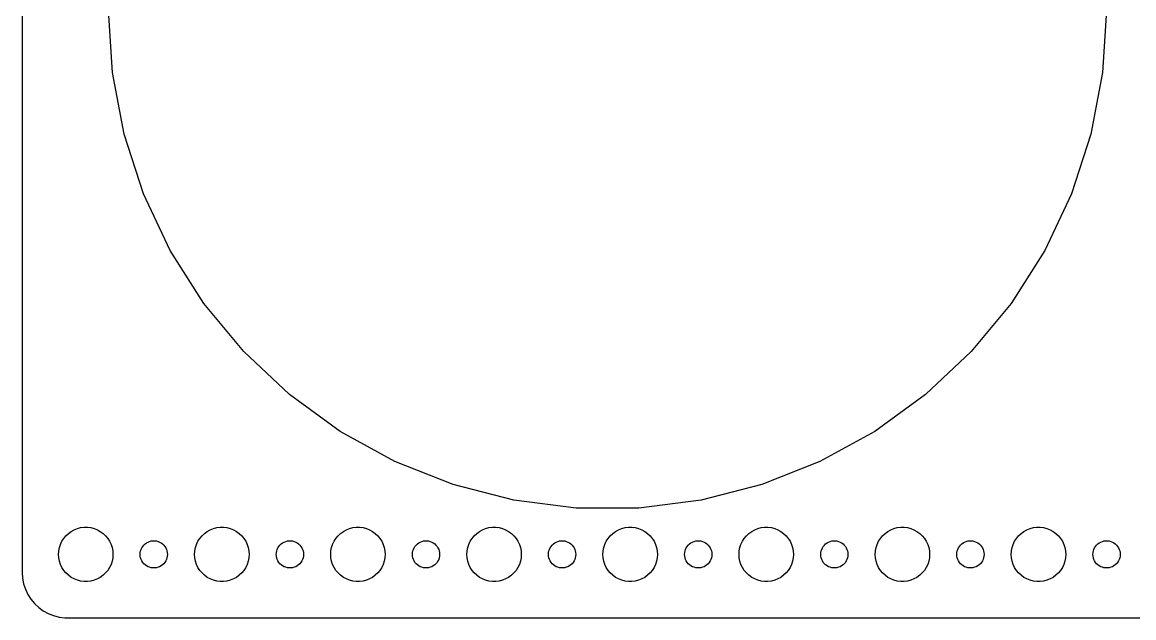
# Model space of a CAD drawing. Header units: metres. Extents: x -180 to 180, y -67 to 67.
# Drawn here: x -179.5 to -57, y -67 to -1.3 of the extents above; entities that cross this region are included whole.
import ezdxf

# ---------------------------------------------------------------- set-up
doc = ezdxf.new("R2010")
doc.units = ezdxf.units.M

msp = doc.modelspace()

# ---------------------------------------------------------------- linework, layer by layer
for p, q in [((-179.5, 62), (-179.5, -62)), ((-169.566, -6.89333), (-170, 0)), ((-60, 0), (-60.4337, -6.89333)), ((-168.272, -13.6779), (-169.566, -6.89333)), ((-60.4337, -6.89333), (-61.7279, -13.6779)), ((-166.138, -20.2468), (-168.272, -13.6779)), ((-61.7279, -13.6779), (-63.8623, -20.2468)), ((-163.197, -26.4964), (-166.138, -20.2468)), ((-63.8623, -20.2468), (-66.8031, -26.4964)), ((-159.496, -32.3282), (-163.197, -26.4964)), ((-66.8031, -26.4964), (-70.5041, -32.3282)), ((-155.093, -37.6501), (-159.496, -32.3282)), ((-70.5041, -32.3282), (-74.9067, -37.6501)), ((-150.058, -42.3782), (-155.093, -37.6501)), ((-74.9067, -37.6501), (-79.9417, -42.3782)), ((-144.47, -46.438), (-150.058, -42.3782)), ((-79.9417, -42.3782), (-85.5295, -46.438)), ((-138.418, -49.7655), (-144.47, -46.438)), ((-85.5295, -46.438), (-91.5821, -49.7655)), ((-131.996, -52.3081), (-138.418, -49.7655)), ((-91.5821, -49.7655), (-98.0041, -52.3081)), ((-125.306, -54.0258), (-131.996, -52.3081)), ((-98.0041, -52.3081), (-104.694, -54.0258)), ((-118.453, -54.8915), (-125.306, -54.0258)), ((-111.547, -54.8915), (-118.453, -54.8915)), ((-104.694, -54.0258), (-111.547, -54.8915)), ((-174.412, -57.6885), (-174.107, -57.467)), ((-174.107, -57.467), (-173.777, -57.2855)), ((-173.777, -57.2855), (-173.427, -57.1468)), ((-173.427, -57.1468), (-173.062, -57.0531)), ((-173.062, -57.0531), (-172.688, -57.0059)), ((-172.688, -57.0059), (-172.312, -57.0059)), ((-172.312, -57.0059), (-171.938, -57.0531)), ((-171.938, -57.0531), (-171.573, -57.1468)), ((-171.573, -57.1468), (-171.223, -57.2855)), ((-171.223, -57.2855), (-170.893, -57.467)), ((-170.893, -57.467), (-170.588, -57.6885)), ((-159.412, -57.6885), (-159.107, -57.467)), ((-159.107, -57.467), (-158.777, -57.2855)), ((-158.777, -57.2855), (-158.427, -57.1468)), ((-158.427, -57.1468), (-158.062, -57.0531)), ((-158.062, -57.0531), (-157.688, -57.0059)), ((-157.688, -57.0059), (-157.312, -57.0059)), ((-157.312, -57.0059), (-156.938, -57.0531)), ((-156.938, -57.0531), (-156.573, -57.1468)), ((-156.573, -57.1468), (-156.223, -57.2855)), ((-156.223, -57.2855), (-155.893, -57.467)), ((-155.893, -57.467), (-155.588, -57.6885)), ((-144.412, -57.6885), (-144.107, -57.467)), ((-144.107, -57.467), (-143.777, -57.2855)), ((-143.777, -57.2855), (-143.427, -57.1468)), ((-143.427, -57.1468), (-143.062, -57.0531)), ((-143.062, -57.0531), (-142.688, -57.0059)), ((-142.688, -57.0059), (-142.312, -57.0059)), ((-142.312, -57.0059), (-141.938, -57.0531)), ((-141.938, -57.0531), (-141.573, -57.1468)), ((-141.573, -57.1468), (-141.223, -57.2855)), ((-141.223, -57.2855), (-140.893, -57.467)), ((-140.893, -57.467), (-140.588, -57.6885)), ((-129.412, -57.6885), (-129.107, -57.467)), ((-129.107, -57.467), (-128.777, -57.2855)), ((-128.777, -57.2855), (-128.427, -57.1468)), ((-128.427, -57.1468), (-128.062, -57.0531)), ((-128.062, -57.0531), (-127.688, -57.0059)), ((-127.688, -57.0059), (-127.312, -57.0059)), ((-127.312, -57.0059), (-126.938, -57.0531)), ((-126.938, -57.0531), (-126.573, -57.1468)), ((-126.573, -57.1468), (-126.223, -57.2855)), ((-126.223, -57.2855), (-125.893, -57.467)), ((-125.893, -57.467), (-125.588, -57.6885)), ((-114.412, -57.6885), (-114.107, -57.467)), ((-114.107, -57.467), (-113.777, -57.2855)), ((-113.777, -57.2855), (-113.427, -57.1468)), ((-113.427, -57.1468), (-113.062, -57.0531)), ((-113.062, -57.0531), (-112.688, -57.0059)), ((-112.688, -57.0059), (-112.312, -57.0059)), ((-112.312, -57.0059), (-111.938, -57.0531)), ((-111.938, -57.0531), (-111.573, -57.1468)), ((-111.573, -57.1468), (-111.223, -57.2855)), ((-111.223, -57.2855), (-110.893, -57.467)), ((-110.893, -57.467), (-110.588, -57.6885)), ((-99.4123, -57.6885), (-99.1075, -57.467)), ((-99.1075, -57.467), (-98.7773, -57.2855)), ((-98.7773, -57.2855), (-98.427, -57.1468)), ((-98.427, -57.1468), (-98.0621, -57.0531)), ((-98.0621, -57.0531), (-97.6884, -57.0059)), ((-97.6884, -57.0059), (-97.3116, -57.0059)), ((-97.3116, -57.0059), (-96.9379, -57.0531)), ((-96.9379, -57.0531), (-96.573, -57.1468)), ((-96.573, -57.1468), (-96.2227, -57.2855)), ((-96.2227, -57.2855), (-95.8925, -57.467)), ((-95.8925, -57.467), (-95.5877, -57.6885)), ((-84.4123, -57.6885), (-84.1075, -57.467)), ((-84.1075, -57.467), (-83.7773, -57.2855)), ((-83.7773, -57.2855), (-83.427, -57.1468)), ((-83.427, -57.1468), (-83.0621, -57.0531)), ((-83.0621, -57.0531), (-82.6884, -57.0059)), ((-82.6884, -57.0059), (-82.3116, -57.0059)), ((-82.3116, -57.0059), (-81.9379, -57.0531)), ((-81.9379, -57.0531), (-81.573, -57.1468)), ((-81.573, -57.1468), (-81.2227, -57.2855)), ((-81.2227, -57.2855), (-80.8925, -57.467)), ((-80.8925, -57.467), (-80.5877, -57.6885)), ((-69.4123, -57.6885), (-69.1075, -57.467)), ((-69.1075, -57.467), (-68.7773, -57.2855)), ((-68.7773, -57.2855), (-68.427, -57.1468)), ((-68.427, -57.1468), (-68.0621, -57.0531)), ((-68.0621, -57.0531), (-67.6884, -57.0059)), ((-67.6884, -57.0059), (-67.3116, -57.0059)), ((-67.3116, -57.0059), (-66.9379, -57.0531)), ((-66.9379, -57.0531), (-66.573, -57.1468)), ((-66.573, -57.1468), (-66.2227, -57.2855)), ((-66.2227, -57.2855), (-65.8925, -57.467)), ((-65.8925, -57.467), (-65.5877, -57.6885)), ((-175.289, -58.8956), (-175.129, -58.5547)), ((-175.129, -58.5547), (-174.927, -58.2366)), ((-174.927, -58.2366), (-174.687, -57.9464)), ((-174.687, -57.9464), (-174.412, -57.6885)), ((-170.588, -57.6885), (-170.313, -57.9464)), ((-170.313, -57.9464), (-170.073, -58.2366)), ((-170.073, -58.2366), (-169.871, -58.5547)), ((-169.871, -58.5547), (-169.711, -58.8956)), ((-165.956, -58.8442), (-165.804, -58.7335)), ((-165.804, -58.7335), (-165.639, -58.6428)), ((-165.639, -58.6428), (-165.464, -58.5734)), ((-165.464, -58.5734), (-165.281, -58.5266)), ((-165.281, -58.5266), (-165.094, -58.503)), ((-165.094, -58.503), (-164.906, -58.503)), ((-164.906, -58.503), (-164.719, -58.5266)), ((-164.719, -58.5266), (-164.536, -58.5734)), ((-164.536, -58.5734), (-164.361, -58.6428)), ((-164.361, -58.6428), (-164.196, -58.7335)), ((-164.196, -58.7335), (-164.044, -58.8442)), ((-160.289, -58.8956), (-160.129, -58.5547)), ((-160.129, -58.5547), (-159.927, -58.2366)), ((-159.927, -58.2366), (-159.687, -57.9464)), ((-159.687, -57.9464), (-159.412, -57.6885)), ((-155.588, -57.6885), (-155.313, -57.9464)), ((-155.313, -57.9464), (-155.073, -58.2366)), ((-155.073, -58.2366), (-154.871, -58.5547)), ((-154.871, -58.5547), (-154.711, -58.8956)), ((-150.956, -58.8442), (-150.804, -58.7335)), ((-150.804, -58.7335), (-150.639, -58.6428)), ((-150.639, -58.6428), (-150.464, -58.5734)), ((-150.464, -58.5734), (-150.281, -58.5266)), ((-150.281, -58.5266), (-150.094, -58.503)), ((-150.094, -58.503), (-149.906, -58.503)), ((-149.906, -58.503), (-149.719, -58.5266)), ((-149.719, -58.5266), (-149.536, -58.5734)), ((-149.536, -58.5734), (-149.361, -58.6428)), ((-149.361, -58.6428), (-149.196, -58.7335)), ((-149.196, -58.7335), (-149.044, -58.8442)), ((-145.289, -58.8956), (-145.129, -58.5547)), ((-145.129, -58.5547), (-144.927, -58.2366)), ((-144.927, -58.2366), (-144.687, -57.9464)), ((-144.687, -57.9464), (-144.412, -57.6885)), ((-140.588, -57.6885), (-140.313, -57.9464)), ((-140.313, -57.9464), (-140.073, -58.2366)), ((-140.073, -58.2366), (-139.871, -58.5547)), ((-139.871, -58.5547), (-139.711, -58.8956)), ((-135.956, -58.8442), (-135.804, -58.7335)), ((-135.804, -58.7335), (-135.639, -58.6428)), ((-135.639, -58.6428), (-135.464, -58.5734)), ((-135.464, -58.5734), (-135.281, -58.5266)), ((-135.281, -58.5266), (-135.094, -58.503)), ((-135.094, -58.503), (-134.906, -58.503)), ((-134.906, -58.503), (-134.719, -58.5266)), ((-134.719, -58.5266), (-134.536, -58.5734)), ((-134.536, -58.5734), (-134.361, -58.6428)), ((-134.361, -58.6428), (-134.196, -58.7335)), ((-134.196, -58.7335), (-134.044, -58.8442)), ((-130.289, -58.8956), (-130.129, -58.5547)), ((-130.129, -58.5547), (-129.927, -58.2366)), ((-129.927, -58.2366), (-129.687, -57.9464)), ((-129.687, -57.9464), (-129.412, -57.6885)), ((-125.588, -57.6885), (-125.313, -57.9464)), ((-125.313, -57.9464), (-125.073, -58.2366)), ((-125.073, -58.2366), (-124.871, -58.5547)), ((-124.871, -58.5547), (-124.711, -58.8956)), ((-120.956, -58.8442), (-120.804, -58.7335)), ((-120.804, -58.7335), (-120.639, -58.6428)), ((-120.639, -58.6428), (-120.464, -58.5734)), ((-120.464, -58.5734), (-120.281, -58.5266)), ((-120.281, -58.5266), (-120.094, -58.503)), ((-120.094, -58.503), (-119.906, -58.503)), ((-119.906, -58.503), (-119.719, -58.5266)), ((-119.719, -58.5266), (-119.536, -58.5734)), ((-119.536, -58.5734), (-119.361, -58.6428)), ((-119.361, -58.6428), (-119.196, -58.7335)), ((-119.196, -58.7335), (-119.044, -58.8442)), ((-115.289, -58.8956), (-115.129, -58.5547)), ((-115.129, -58.5547), (-114.927, -58.2366)), ((-114.927, -58.2366), (-114.687, -57.9464)), ((-114.687, -57.9464), (-114.412, -57.6885)), ((-110.588, -57.6885), (-110.313, -57.9464)), ((-110.313, -57.9464), (-110.073, -58.2366)), ((-110.073, -58.2366), (-109.871, -58.5547)), ((-109.871, -58.5547), (-109.711, -58.8956)), ((-105.956, -58.8442), (-105.804, -58.7335)), ((-105.804, -58.7335), (-105.639, -58.6428)), ((-105.639, -58.6428), (-105.464, -58.5734)), ((-105.464, -58.5734), (-105.281, -58.5266)), ((-105.281, -58.5266), (-105.094, -58.503)), ((-105.094, -58.503), (-104.906, -58.503)), ((-104.906, -58.503), (-104.719, -58.5266)), ((-104.719, -58.5266), (-104.536, -58.5734)), ((-104.536, -58.5734), (-104.361, -58.6428)), ((-104.361, -58.6428), (-104.196, -58.7335)), ((-104.196, -58.7335), (-104.044, -58.8442)), ((-100.289, -58.8956), (-100.129, -58.5547)), ((-100.129, -58.5547), (-99.927, -58.2366)), ((-99.927, -58.2366), (-99.6869, -57.9464)), ((-99.6869, -57.9464), (-99.4123, -57.6885)), ((-95.5877, -57.6885), (-95.3131, -57.9464)), ((-95.3131, -57.9464), (-95.073, -58.2366)), ((-95.073, -58.2366), (-94.8711, -58.5547)), ((-94.8711, -58.5547), (-94.7107, -58.8956)), ((-90.9561, -58.8442), (-90.8037, -58.7335)), ((-90.8037, -58.7335), (-90.6387, -58.6428)), ((-90.6387, -58.6428), (-90.4635, -58.5734)), ((-90.4635, -58.5734), (-90.2811, -58.5266)), ((-90.2811, -58.5266), (-90.0942, -58.503)), ((-90.0942, -58.503), (-89.9058, -58.503)), ((-89.9058, -58.503), (-89.7189, -58.5266)), ((-89.7189, -58.5266), (-89.5365, -58.5734)), ((-89.5365, -58.5734), (-89.3613, -58.6428)), ((-89.3613, -58.6428), (-89.1963, -58.7335)), ((-89.1963, -58.7335), (-89.0439, -58.8442)), ((-85.2893, -58.8956), (-85.1289, -58.5547)), ((-85.1289, -58.5547), (-84.927, -58.2366)), ((-84.927, -58.2366), (-84.6869, -57.9464)), ((-84.6869, -57.9464), (-84.4123, -57.6885)), ((-80.5877, -57.6885), (-80.3131, -57.9464)), ((-80.3131, -57.9464), (-80.073, -58.2366)), ((-80.073, -58.2366), (-79.8711, -58.5547)), ((-79.8711, -58.5547), (-79.7107, -58.8956)), ((-75.9561, -58.8442), (-75.8037, -58.7335)), ((-75.8037, -58.7335), (-75.6387, -58.6428)), ((-75.6387, -58.6428), (-75.4635, -58.5734)), ((-75.4635, -58.5734), (-75.2811, -58.5266)), ((-75.2811, -58.5266), (-75.0942, -58.503)), ((-75.0942, -58.503), (-74.9058, -58.503)), ((-74.9058, -58.503), (-74.7189, -58.5266)), ((-74.7189, -58.5266), (-74.5365, -58.5734)), ((-74.5365, -58.5734), (-74.3613, -58.6428)), ((-74.3613, -58.6428), (-74.1963, -58.7335)), ((-74.1963, -58.7335), (-74.0439, -58.8442)), ((-70.2893, -58.8956), (-70.1289, -58.5547)), ((-70.1289, -58.5547), (-69.927, -58.2366)), ((-69.927, -58.2366), (-69.6869, -57.9464)), ((-69.6869, -57.9464), (-69.4123, -57.6885)), ((-65.5877, -57.6885), (-65.3131, -57.9464)), ((-65.3131, -57.9464), (-65.073, -58.2366)), ((-65.073, -58.2366), (-64.8711, -58.5547)), ((-64.8711, -58.5547), (-64.7107, -58.8956)), ((-60.9561, -58.8442), (-60.8037, -58.7335)), ((-60.8037, -58.7335), (-60.6387, -58.6428)), ((-60.6387, -58.6428), (-60.4635, -58.5734)), ((-60.4635, -58.5734), (-60.2811, -58.5266)), ((-60.2811, -58.5266), (-60.0942, -58.503)), ((-60.0942, -58.503), (-59.9058, -58.503)), ((-59.9058, -58.503), (-59.7189, -58.5266)), ((-59.7189, -58.5266), (-59.5365, -58.5734)), ((-59.5365, -58.5734), (-59.3613, -58.6428)), ((-59.3613, -58.6428), (-59.1963, -58.7335)), ((-59.1963, -58.7335), (-59.0439, -58.8442)), ((-175.5, -60), (-175.476, -59.624)), ((-175.476, -60.376), (-175.5, -60)), ((-175.476, -59.624), (-175.406, -59.2539)), ((-175.406, -59.2539), (-175.289, -58.8956)), ((-169.711, -58.8956), (-169.594, -59.2539)), ((-169.594, -59.2539), (-169.524, -59.624)), ((-169.524, -59.624), (-169.5, -60)), ((-169.5, -60), (-169.524, -60.376)), ((-166.5, -60), (-166.488, -59.812)), ((-166.488, -60.188), (-166.5, -60)), ((-166.488, -59.812), (-166.453, -59.627)), ((-166.453, -59.627), (-166.395, -59.4478)), ((-166.395, -59.4478), (-166.314, -59.2774)), ((-166.314, -59.2774), (-166.214, -59.1183)), ((-166.214, -59.1183), (-166.093, -58.9732)), ((-166.093, -58.9732), (-165.956, -58.8442)), ((-164.044, -58.8442), (-163.907, -58.9732)), ((-163.907, -58.9732), (-163.786, -59.1183)), ((-163.786, -59.1183), (-163.686, -59.2774)), ((-163.686, -59.2774), (-163.605, -59.4478)), ((-163.605, -59.4478), (-163.547, -59.627)), ((-163.547, -59.627), (-163.512, -59.812)), ((-163.512, -59.812), (-163.5, -60)), ((-163.5, -60), (-163.512, -60.188)), ((-160.5, -60), (-160.476, -59.624)), ((-160.476, -60.376), (-160.5, -60)), ((-160.476, -59.624), (-160.406, -59.2539)), ((-160.406, -59.2539), (-160.289, -58.8956)), ((-154.711, -58.8956), (-154.594, -59.2539)), ((-154.594, -59.2539), (-154.524, -59.624)), ((-154.524, -59.624), (-154.5, -60)), ((-154.5, -60), (-154.524, -60.376)), ((-151.5, -60), (-151.488, -59.812)), ((-151.488, -60.188), (-151.5, -60)), ((-151.488, -59.812), (-151.453, -59.627)), ((-151.453, -59.627), (-151.395, -59.4478)), ((-151.395, -59.4478), (-151.314, -59.2774)), ((-151.314, -59.2774), (-151.214, -59.1183)), ((-151.214, -59.1183), (-151.093, -58.9732)), ((-151.093, -58.9732), (-150.956, -58.8442)), ((-149.044, -58.8442), (-148.907, -58.9732)), ((-148.907, -58.9732), (-148.786, -59.1183)), ((-148.786, -59.1183), (-148.686, -59.2774)), ((-148.686, -59.2774), (-148.605, -59.4478)), ((-148.605, -59.4478), (-148.547, -59.627)), ((-148.547, -59.627), (-148.512, -59.812)), ((-148.512, -59.812), (-148.5, -60)), ((-148.5, -60), (-148.512, -60.188)), ((-145.5, -60), (-145.476, -59.624)), ((-145.476, -60.376), (-145.5, -60)), ((-145.476, -59.624), (-145.406, -59.2539)), ((-145.406, -59.2539), (-145.289, -58.8956)), ((-139.711, -58.8956), (-139.594, -59.2539)), ((-139.594, -59.2539), (-139.524, -59.624)), ((-139.524, -59.624), (-139.5, -60)), ((-139.5, -60), (-139.524, -60.376)), ((-136.5, -60), (-136.488, -59.812)), ((-136.488, -60.188), (-136.5, -60)), ((-136.488, -59.812), (-136.453, -59.627)), ((-136.453, -59.627), (-136.395, -59.4478)), ((-136.395, -59.4478), (-136.314, -59.2774)), ((-136.314, -59.2774), (-136.214, -59.1183)), ((-136.214, -59.1183), (-136.093, -58.9732)), ((-136.093, -58.9732), (-135.956, -58.8442)), ((-134.044, -58.8442), (-133.907, -58.9732)), ((-133.907, -58.9732), (-133.786, -59.1183)), ((-133.786, -59.1183), (-133.686, -59.2774)), ((-133.686, -59.2774), (-133.605, -59.4478)), ((-133.605, -59.4478), (-133.547, -59.627)), ((-133.547, -59.627), (-133.512, -59.812)), ((-133.512, -59.812), (-133.5, -60)), ((-133.5, -60), (-133.512, -60.188)), ((-130.5, -60), (-130.476, -59.624)), ((-130.476, -60.376), (-130.5, -60)), ((-130.476, -59.624), (-130.406, -59.2539)), ((-130.406, -59.2539), (-130.289, -58.8956)), ((-124.711, -58.8956), (-124.594, -59.2539)), ((-124.594, -59.2539), (-124.524, -59.624)), ((-124.524, -59.624), (-124.5, -60)), ((-124.5, -60), (-124.524, -60.376)), ((-121.5, -60), (-121.488, -59.812)), ((-121.488, -60.188), (-121.5, -60)), ((-121.488, -59.812), (-121.453, -59.627)), ((-121.453, -59.627), (-121.395, -59.4478)), ((-121.395, -59.4478), (-121.314, -59.2774)), ((-121.314, -59.2774), (-121.214, -59.1183)), ((-121.214, -59.1183), (-121.093, -58.9732)), ((-121.093, -58.9732), (-120.956, -58.8442)), ((-119.044, -58.8442), (-118.907, -58.9732)), ((-118.907, -58.9732), (-118.786, -59.1183)), ((-118.786, -59.1183), (-118.686, -59.2774)), ((-118.686, -59.2774), (-118.605, -59.4478)), ((-118.605, -59.4478), (-118.547, -59.627)), ((-118.547, -59.627), (-118.512, -59.812)), ((-118.512, -59.812), (-118.5, -60)), ((-118.5, -60), (-118.512, -60.188)), ((-115.5, -60), (-115.476, -59.624)), ((-115.476, -60.376), (-115.5, -60)), ((-115.476, -59.624), (-115.406, -59.2539)), ((-115.406, -59.2539), (-115.289, -58.8956)), ((-109.711, -58.8956), (-109.594, -59.2539)), ((-109.594, -59.2539), (-109.524, -59.624)), ((-109.524, -59.624), (-109.5, -60)), ((-109.5, -60), (-109.524, -60.376)), ((-106.5, -60), (-106.488, -59.812)), ((-106.488, -60.188), (-106.5, -60)), ((-106.488, -59.812), (-106.453, -59.627)), ((-106.453, -59.627), (-106.395, -59.4478)), ((-106.395, -59.4478), (-106.314, -59.2774)), ((-106.314, -59.2774), (-106.214, -59.1183)), ((-106.214, -59.1183), (-106.093, -58.9732)), ((-106.093, -58.9732), (-105.956, -58.8442)), ((-104.044, -58.8442), (-103.907, -58.9732)), ((-103.907, -58.9732), (-103.786, -59.1183)), ((-103.786, -59.1183), (-103.686, -59.2774)), ((-103.686, -59.2774), (-103.605, -59.4478)), ((-103.605, -59.4478), (-103.547, -59.627)), ((-103.547, -59.627), (-103.512, -59.812)), ((-103.512, -59.812), (-103.5, -60)), ((-103.5, -60), (-103.512, -60.188)), ((-100.5, -60), (-100.476, -59.624)), ((-100.476, -60.376), (-100.5, -60)), ((-100.476, -59.624), (-100.406, -59.2539)), ((-100.406, -59.2539), (-100.289, -58.8956)), ((-94.7107, -58.8956), (-94.5943, -59.2539)), ((-94.5943, -59.2539), (-94.5237, -59.624)), ((-94.5237, -59.624), (-94.5, -60)), ((-94.5, -60), (-94.5237, -60.376)), ((-91.5, -60), (-91.4882, -59.812)), ((-91.4882, -60.188), (-91.5, -60)), ((-91.4882, -59.812), (-91.4529, -59.627)), ((-91.4529, -59.627), (-91.3947, -59.4478)), ((-91.3947, -59.4478), (-91.3145, -59.2774)), ((-91.3145, -59.2774), (-91.2135, -59.1183)), ((-91.2135, -59.1183), (-91.0934, -58.9732)), ((-91.0934, -58.9732), (-90.9561, -58.8442)), ((-89.0439, -58.8442), (-88.9065, -58.9732)), ((-88.9065, -58.9732), (-88.7865, -59.1183)), ((-88.7865, -59.1183), (-88.6855, -59.2774)), ((-88.6855, -59.2774), (-88.6053, -59.4478)), ((-88.6053, -59.4478), (-88.5471, -59.627)), ((-88.5471, -59.627), (-88.5118, -59.812)), ((-88.5118, -59.812), (-88.5, -60)), ((-88.5, -60), (-88.5118, -60.188)), ((-85.5, -60), (-85.4763, -59.624)), ((-85.4763, -60.376), (-85.5, -60)), ((-85.4763, -59.624), (-85.4057, -59.2539)), ((-85.4057, -59.2539), (-85.2893, -58.8956)), ((-79.7107, -58.8956), (-79.5943, -59.2539)), ((-79.5943, -59.2539), (-79.5237, -59.624)), ((-79.5237, -59.624), (-79.5, -60)), ((-79.5, -60), (-79.5237, -60.376)), ((-76.5, -60), (-76.4882, -59.812)), ((-76.4882, -60.188), (-76.5, -60)), ((-76.4882, -59.812), (-76.4529, -59.627)), ((-76.4529, -59.627), (-76.3947, -59.4478)), ((-76.3947, -59.4478), (-76.3145, -59.2774)), ((-76.3145, -59.2774), (-76.2135, -59.1183)), ((-76.2135, -59.1183), (-76.0934, -58.9732)), ((-76.0934, -58.9732), (-75.9561, -58.8442)), ((-74.0439, -58.8442), (-73.9065, -58.9732)), ((-73.9065, -58.9732), (-73.7865, -59.1183)), ((-73.7865, -59.1183), (-73.6855, -59.2774)), ((-73.6855, -59.2774), (-73.6053, -59.4478)), ((-73.6053, -59.4478), (-73.5471, -59.627)), ((-73.5471, -59.627), (-73.5118, -59.812)), ((-73.5118, -59.812), (-73.5, -60)), ((-73.5, -60), (-73.5118, -60.188)), ((-70.5, -60), (-70.4763, -59.624)), ((-70.4763, -60.376), (-70.5, -60)), ((-70.4763, -59.624), (-70.4057, -59.2539)), ((-70.4057, -59.2539), (-70.2893, -58.8956)), ((-64.7107, -58.8956), (-64.5943, -59.2539)), ((-64.5943, -59.2539), (-64.5237, -59.624)), ((-64.5237, -59.624), (-64.5, -60)), ((-64.5, -60), (-64.5237, -60.376)), ((-61.5, -60), (-61.4882, -59.812)), ((-61.4882, -60.188), (-61.5, -60)), ((-61.4882, -59.812), (-61.4529, -59.627)), ((-61.4529, -59.627), (-61.3947, -59.4478)), ((-61.3947, -59.4478), (-61.3145, -59.2774)), ((-61.3145, -59.2774), (-61.2135, -59.1183)), ((-61.2135, -59.1183), (-61.0934, -58.9732)), ((-61.0934, -58.9732), (-60.9561, -58.8442)), ((-59.0439, -58.8442), (-58.9065, -58.9732)), ((-58.9065, -58.9732), (-58.7865, -59.1183)), ((-58.7865, -59.1183), (-58.6855, -59.2774)), ((-58.6855, -59.2774), (-58.6053, -59.4478)), ((-58.6053, -59.4478), (-58.5471, -59.627)), ((-58.5471, -59.627), (-58.5118, -59.812)), ((-58.5118, -59.812), (-58.5, -60)), ((-58.5, -60), (-58.5118, -60.188)), ((-175.406, -60.7461), (-175.476, -60.376)), ((-175.289, -61.1044), (-175.406, -60.7461)), ((-175.129, -61.4453), (-175.289, -61.1044)), ((-169.711, -61.1044), (-169.871, -61.4453)), ((-169.594, -60.7461), (-169.711, -61.1044)), ((-169.524, -60.376), (-169.594, -60.7461)), ((-166.453, -60.373), (-166.488, -60.188)), ((-166.395, -60.5522), (-166.453, -60.373)), ((-166.314, -60.7226), (-166.395, -60.5522)), ((-166.214, -60.8817), (-166.314, -60.7226)), ((-166.093, -61.0268), (-166.214, -60.8817)), ((-165.956, -61.1558), (-166.093, -61.0268)), ((-165.804, -61.2665), (-165.956, -61.1558)), ((-164.044, -61.1558), (-164.196, -61.2665)), ((-163.907, -61.0268), (-164.044, -61.1558)), ((-163.786, -60.8817), (-163.907, -61.0268)), ((-163.686, -60.7226), (-163.786, -60.8817)), ((-163.605, -60.5522), (-163.686, -60.7226)), ((-163.547, -60.373), (-163.605, -60.5522)), ((-163.512, -60.188), (-163.547, -60.373)), ((-160.406, -60.7461), (-160.476, -60.376)), ((-160.289, -61.1044), (-160.406, -60.7461)), ((-160.129, -61.4453), (-160.289, -61.1044)), ((-154.711, -61.1044), (-154.871, -61.4453)), ((-154.594, -60.7461), (-154.711, -61.1044)), ((-154.524, -60.376), (-154.594, -60.7461)), ((-151.453, -60.373), (-151.488, -60.188)), ((-151.395, -60.5522), (-151.453, -60.373)), ((-151.314, -60.7226), (-151.395, -60.5522)), ((-151.214, -60.8817), (-151.314, -60.7226)), ((-151.093, -61.0268), (-151.214, -60.8817)), ((-150.956, -61.1558), (-151.093, -61.0268)), ((-150.804, -61.2665), (-150.956, -61.1558)), ((-149.044, -61.1558), (-149.196, -61.2665)), ((-148.907, -61.0268), (-149.044, -61.1558)), ((-148.786, -60.8817), (-148.907, -61.0268)), ((-148.686, -60.7226), (-148.786, -60.8817)), ((-148.605, -60.5522), (-148.686, -60.7226)), ((-148.547, -60.373), (-148.605, -60.5522)), ((-148.512, -60.188), (-148.547, -60.373)), ((-145.406, -60.7461), (-145.476, -60.376)), ((-145.289, -61.1044), (-145.406, -60.7461)), ((-145.129, -61.4453), (-145.289, -61.1044)), ((-139.711, -61.1044), (-139.871, -61.4453)), ((-139.594, -60.7461), (-139.711, -61.1044)), ((-139.524, -60.376), (-139.594, -60.7461)), ((-136.453, -60.373), (-136.488, -60.188)), ((-136.395, -60.5522), (-136.453, -60.373)), ((-136.314, -60.7226), (-136.395, -60.5522)), ((-136.214, -60.8817), (-136.314, -60.7226)), ((-136.093, -61.0268), (-136.214, -60.8817)), ((-135.956, -61.1558), (-136.093, -61.0268)), ((-135.804, -61.2665), (-135.956, -61.1558)), ((-134.044, -61.1558), (-134.196, -61.2665)), ((-133.907, -61.0268), (-134.044, -61.1558)), ((-133.786, -60.8817), (-133.907, -61.0268)), ((-133.686, -60.7226), (-133.786, -60.8817)), ((-133.605, -60.5522), (-133.686, -60.7226)), ((-133.547, -60.373), (-133.605, -60.5522)), ((-133.512, -60.188), (-133.547, -60.373)), ((-130.406, -60.7461), (-130.476, -60.376)), ((-130.289, -61.1044), (-130.406, -60.7461)), ((-130.129, -61.4453), (-130.289, -61.1044)), ((-124.711, -61.1044), (-124.871, -61.4453)), ((-124.594, -60.7461), (-124.711, -61.1044)), ((-124.524, -60.376), (-124.594, -60.7461)), ((-121.453, -60.373), (-121.488, -60.188)), ((-121.395, -60.5522), (-121.453, -60.373)), ((-121.314, -60.7226), (-121.395, -60.5522)), ((-121.214, -60.8817), (-121.314, -60.7226)), ((-121.093, -61.0268), (-121.214, -60.8817)), ((-120.956, -61.1558), (-121.093, -61.0268)), ((-120.804, -61.2665), (-120.956, -61.1558)), ((-119.044, -61.1558), (-119.196, -61.2665)), ((-118.907, -61.0268), (-119.044, -61.1558)), ((-118.786, -60.8817), (-118.907, -61.0268)), ((-118.686, -60.7226), (-118.786, -60.8817)), ((-118.605, -60.5522), (-118.686, -60.7226)), ((-118.547, -60.373), (-118.605, -60.5522)), ((-118.512, -60.188), (-118.547, -60.373)), ((-115.406, -60.7461), (-115.476, -60.376)), ((-115.289, -61.1044), (-115.406, -60.7461)), ((-115.129, -61.4453), (-115.289, -61.1044)), ((-109.711, -61.1044), (-109.871, -61.4453)), ((-109.594, -60.7461), (-109.711, -61.1044)), ((-109.524, -60.376), (-109.594, -60.7461)), ((-106.453, -60.373), (-106.488, -60.188)), ((-106.395, -60.5522), (-106.453, -60.373)), ((-106.314, -60.7226), (-106.395, -60.5522)), ((-106.214, -60.8817), (-106.314, -60.7226)), ((-106.093, -61.0268), (-106.214, -60.8817)), ((-105.956, -61.1558), (-106.093, -61.0268)), ((-105.804, -61.2665), (-105.956, -61.1558)), ((-104.044, -61.1558), (-104.196, -61.2665)), ((-103.907, -61.0268), (-104.044, -61.1558)), ((-103.786, -60.8817), (-103.907, -61.0268)), ((-103.686, -60.7226), (-103.786, -60.8817)), ((-103.605, -60.5522), (-103.686, -60.7226)), ((-103.547, -60.373), (-103.605, -60.5522)), ((-103.512, -60.188), (-103.547, -60.373)), ((-100.406, -60.7461), (-100.476, -60.376)), ((-100.289, -61.1044), (-100.406, -60.7461)), ((-100.129, -61.4453), (-100.289, -61.1044)), ((-94.7107, -61.1044), (-94.8711, -61.4453)), ((-94.5943, -60.7461), (-94.7107, -61.1044)), ((-94.5237, -60.376), (-94.5943, -60.7461)), ((-91.4529, -60.373), (-91.4882, -60.188)), ((-91.3947, -60.5522), (-91.4529, -60.373)), ((-91.3145, -60.7226), (-91.3947, -60.5522)), ((-91.2135, -60.8817), (-91.3145, -60.7226)), ((-91.0934, -61.0268), (-91.2135, -60.8817)), ((-90.9561, -61.1558), (-91.0934, -61.0268)), ((-90.8037, -61.2665), (-90.9561, -61.1558)), ((-89.0439, -61.1558), (-89.1963, -61.2665)), ((-88.9065, -61.0268), (-89.0439, -61.1558)), ((-88.7865, -60.8817), (-88.9065, -61.0268)), ((-88.6855, -60.7226), (-88.7865, -60.8817)), ((-88.6053, -60.5522), (-88.6855, -60.7226)), ((-88.5471, -60.373), (-88.6053, -60.5522)), ((-88.5118, -60.188), (-88.5471, -60.373)), ((-85.4057, -60.7461), (-85.4763, -60.376)), ((-85.2893, -61.1044), (-85.4057, -60.7461)), ((-85.1289, -61.4453), (-85.2893, -61.1044)), ((-79.7107, -61.1044), (-79.8711, -61.4453)), ((-79.5943, -60.7461), (-79.7107, -61.1044)), ((-79.5237, -60.376), (-79.5943, -60.7461)), ((-76.4529, -60.373), (-76.4882, -60.188)), ((-76.3947, -60.5522), (-76.4529, -60.373)), ((-76.3145, -60.7226), (-76.3947, -60.5522)), ((-76.2135, -60.8817), (-76.3145, -60.7226)), ((-76.0934, -61.0268), (-76.2135, -60.8817)), ((-75.9561, -61.1558), (-76.0934, -61.0268)), ((-75.8037, -61.2665), (-75.9561, -61.1558)), ((-74.0439, -61.1558), (-74.1963, -61.2665)), ((-73.9065, -61.0268), (-74.0439, -61.1558)), ((-73.7865, -60.8817), (-73.9065, -61.0268)), ((-73.6855, -60.7226), (-73.7865, -60.8817)), ((-73.6053, -60.5522), (-73.6855, -60.7226)), ((-73.5471, -60.373), (-73.6053, -60.5522)), ((-73.5118, -60.188), (-73.5471, -60.373)), ((-70.4057, -60.7461), (-70.4763, -60.376)), ((-70.2893, -61.1044), (-70.4057, -60.7461)), ((-70.1289, -61.4453), (-70.2893, -61.1044)), ((-64.7107, -61.1044), (-64.8711, -61.4453)), ((-64.5943, -60.7461), (-64.7107, -61.1044)), ((-64.5237, -60.376), (-64.5943, -60.7461)), ((-61.4529, -60.373), (-61.4882, -60.188)), ((-61.3947, -60.5522), (-61.4529, -60.373)), ((-61.3145, -60.7226), (-61.3947, -60.5522)), ((-61.2135, -60.8817), (-61.3145, -60.7226)), ((-61.0934, -61.0268), (-61.2135, -60.8817)), ((-60.9561, -61.1558), (-61.0934, -61.0268)), ((-60.8037, -61.2665), (-60.9561, -61.1558)), ((-59.0439, -61.1558), (-59.1963, -61.2665)), ((-58.9065, -61.0268), (-59.0439, -61.1558)), ((-58.7865, -60.8817), (-58.9065, -61.0268)), ((-58.6855, -60.7226), (-58.7865, -60.8817)), ((-58.6053, -60.5522), (-58.6855, -60.7226)), ((-58.5471, -60.373), (-58.6053, -60.5522)), ((-58.5118, -60.188), (-58.5471, -60.373)), ((-179.5, -62), (-179.461, -62.6267)), ((-174.927, -61.7634), (-175.129, -61.4453)), ((-174.687, -62.0536), (-174.927, -61.7634)), ((-174.412, -62.3115), (-174.687, -62.0536)), ((-174.107, -62.533), (-174.412, -62.3115)), ((-170.588, -62.3115), (-170.893, -62.533)), ((-170.313, -62.0536), (-170.588, -62.3115)), ((-170.073, -61.7634), (-170.313, -62.0536)), ((-169.871, -61.4453), (-170.073, -61.7634)), ((-165.639, -61.3572), (-165.804, -61.2665)), ((-165.464, -61.4266), (-165.639, -61.3572)), ((-165.281, -61.4734), (-165.464, -61.4266)), ((-165.094, -61.497), (-165.281, -61.4734)), ((-164.906, -61.497), (-165.094, -61.497)), ((-164.719, -61.4734), (-164.906, -61.497)), ((-164.536, -61.4266), (-164.719, -61.4734)), ((-164.361, -61.3572), (-164.536, -61.4266)), ((-164.196, -61.2665), (-164.361, -61.3572)), ((-159.927, -61.7634), (-160.129, -61.4453)), ((-159.687, -62.0536), (-159.927, -61.7634)), ((-159.412, -62.3115), (-159.687, -62.0536)), ((-159.107, -62.533), (-159.412, -62.3115)), ((-155.588, -62.3115), (-155.893, -62.533)), ((-155.313, -62.0536), (-155.588, -62.3115)), ((-155.073, -61.7634), (-155.313, -62.0536)), ((-154.871, -61.4453), (-155.073, -61.7634)), ((-150.639, -61.3572), (-150.804, -61.2665)), ((-150.464, -61.4266), (-150.639, -61.3572)), ((-150.281, -61.4734), (-150.464, -61.4266)), ((-150.094, -61.497), (-150.281, -61.4734)), ((-149.906, -61.497), (-150.094, -61.497)), ((-149.719, -61.4734), (-149.906, -61.497)), ((-149.536, -61.4266), (-149.719, -61.4734)), ((-149.361, -61.3572), (-149.536, -61.4266)), ((-149.196, -61.2665), (-149.361, -61.3572)), ((-144.927, -61.7634), (-145.129, -61.4453)), ((-144.687, -62.0536), (-144.927, -61.7634)), ((-144.412, -62.3115), (-144.687, -62.0536)), ((-144.107, -62.533), (-144.412, -62.3115)), ((-140.588, -62.3115), (-140.893, -62.533)), ((-140.313, -62.0536), (-140.588, -62.3115)), ((-140.073, -61.7634), (-140.313, -62.0536)), ((-139.871, -61.4453), (-140.073, -61.7634)), ((-135.639, -61.3572), (-135.804, -61.2665)), ((-135.464, -61.4266), (-135.639, -61.3572)), ((-135.281, -61.4734), (-135.464, -61.4266)), ((-135.094, -61.497), (-135.281, -61.4734)), ((-134.906, -61.497), (-135.094, -61.497)), ((-134.719, -61.4734), (-134.906, -61.497)), ((-134.536, -61.4266), (-134.719, -61.4734)), ((-134.361, -61.3572), (-134.536, -61.4266)), ((-134.196, -61.2665), (-134.361, -61.3572)), ((-129.927, -61.7634), (-130.129, -61.4453)), ((-129.687, -62.0536), (-129.927, -61.7634)), ((-129.412, -62.3115), (-129.687, -62.0536)), ((-129.107, -62.533), (-129.412, -62.3115)), ((-125.588, -62.3115), (-125.893, -62.533)), ((-125.313, -62.0536), (-125.588, -62.3115)), ((-125.073, -61.7634), (-125.313, -62.0536)), ((-124.871, -61.4453), (-125.073, -61.7634)), ((-120.639, -61.3572), (-120.804, -61.2665)), ((-120.464, -61.4266), (-120.639, -61.3572)), ((-120.281, -61.4734), (-120.464, -61.4266)), ((-120.094, -61.497), (-120.281, -61.4734)), ((-119.906, -61.497), (-120.094, -61.497)), ((-119.719, -61.4734), (-119.906, -61.497)), ((-119.536, -61.4266), (-119.719, -61.4734)), ((-119.361, -61.3572), (-119.536, -61.4266)), ((-119.196, -61.2665), (-119.361, -61.3572)), ((-114.927, -61.7634), (-115.129, -61.4453)), ((-114.687, -62.0536), (-114.927, -61.7634)), ((-114.412, -62.3115), (-114.687, -62.0536)), ((-114.107, -62.533), (-114.412, -62.3115)), ((-110.588, -62.3115), (-110.893, -62.533)), ((-110.313, -62.0536), (-110.588, -62.3115)), ((-110.073, -61.7634), (-110.313, -62.0536)), ((-109.871, -61.4453), (-110.073, -61.7634)), ((-105.639, -61.3572), (-105.804, -61.2665)), ((-105.464, -61.4266), (-105.639, -61.3572)), ((-105.281, -61.4734), (-105.464, -61.4266)), ((-105.094, -61.497), (-105.281, -61.4734)), ((-104.906, -61.497), (-105.094, -61.497)), ((-104.719, -61.4734), (-104.906, -61.497)), ((-104.536, -61.4266), (-104.719, -61.4734)), ((-104.361, -61.3572), (-104.536, -61.4266)), ((-104.196, -61.2665), (-104.361, -61.3572)), ((-99.927, -61.7634), (-100.129, -61.4453)), ((-99.6869, -62.0536), (-99.927, -61.7634)), ((-99.4123, -62.3115), (-99.6869, -62.0536)), ((-99.1075, -62.533), (-99.4123, -62.3115)), ((-95.5877, -62.3115), (-95.8925, -62.533)), ((-95.3131, -62.0536), (-95.5877, -62.3115)), ((-95.073, -61.7634), (-95.3131, -62.0536)), ((-94.8711, -61.4453), (-95.073, -61.7634)), ((-90.6387, -61.3572), (-90.8037, -61.2665)), ((-90.4635, -61.4266), (-90.6387, -61.3572)), ((-90.2811, -61.4734), (-90.4635, -61.4266)), ((-90.0942, -61.497), (-90.2811, -61.4734)), ((-89.9058, -61.497), (-90.0942, -61.497)), ((-89.7189, -61.4734), (-89.9058, -61.497)), ((-89.5365, -61.4266), (-89.7189, -61.4734)), ((-89.3613, -61.3572), (-89.5365, -61.4266)), ((-89.1963, -61.2665), (-89.3613, -61.3572)), ((-84.927, -61.7634), (-85.1289, -61.4453)), ((-84.6869, -62.0536), (-84.927, -61.7634)), ((-84.4123, -62.3115), (-84.6869, -62.0536)), ((-84.1075, -62.533), (-84.4123, -62.3115)), ((-80.5877, -62.3115), (-80.8925, -62.533)), ((-80.3131, -62.0536), (-80.5877, -62.3115)), ((-80.073, -61.7634), (-80.3131, -62.0536)), ((-79.8711, -61.4453), (-80.073, -61.7634)), ((-75.6387, -61.3572), (-75.8037, -61.2665)), ((-75.4635, -61.4266), (-75.6387, -61.3572)), ((-75.2811, -61.4734), (-75.4635, -61.4266)), ((-75.0942, -61.497), (-75.2811, -61.4734)), ((-74.9058, -61.497), (-75.0942, -61.497)), ((-74.7189, -61.4734), (-74.9058, -61.497)), ((-74.5365, -61.4266), (-74.7189, -61.4734)), ((-74.3613, -61.3572), (-74.5365, -61.4266)), ((-74.1963, -61.2665), (-74.3613, -61.3572)), ((-69.927, -61.7634), (-70.1289, -61.4453)), ((-69.6869, -62.0536), (-69.927, -61.7634)), ((-69.4123, -62.3115), (-69.6869, -62.0536)), ((-69.1075, -62.533), (-69.4123, -62.3115)), ((-65.5877, -62.3115), (-65.8925, -62.533)), ((-65.3131, -62.0536), (-65.5877, -62.3115)), ((-65.073, -61.7634), (-65.3131, -62.0536)), ((-64.8711, -61.4453), (-65.073, -61.7634)), ((-60.6387, -61.3572), (-60.8037, -61.2665)), ((-60.4635, -61.4266), (-60.6387, -61.3572)), ((-60.2811, -61.4734), (-60.4635, -61.4266)), ((-60.0942, -61.497), (-60.2811, -61.4734)), ((-59.9058, -61.497), (-60.0942, -61.497)), ((-59.7189, -61.4734), (-59.9058, -61.497)), ((-59.5365, -61.4266), (-59.7189, -61.4734)), ((-59.3613, -61.3572), (-59.5365, -61.4266)), ((-59.1963, -61.2665), (-59.3613, -61.3572)), ((-179.461, -62.6267), (-179.343, -63.2434)), ((-179.343, -63.2434), (-179.149, -63.8406)), ((-173.777, -62.7145), (-174.107, -62.533)), ((-173.427, -62.8532), (-173.777, -62.7145)), ((-173.062, -62.9469), (-173.427, -62.8532)), ((-172.688, -62.9941), (-173.062, -62.9469)), ((-172.312, -62.9941), (-172.688, -62.9941)), ((-171.938, -62.9469), (-172.312, -62.9941)), ((-171.573, -62.8532), (-171.938, -62.9469)), ((-171.223, -62.7145), (-171.573, -62.8532)), ((-170.893, -62.533), (-171.223, -62.7145)), ((-158.777, -62.7145), (-159.107, -62.533)), ((-158.427, -62.8532), (-158.777, -62.7145)), ((-158.062, -62.9469), (-158.427, -62.8532)), ((-157.688, -62.9941), (-158.062, -62.9469)), ((-157.312, -62.9941), (-157.688, -62.9941)), ((-156.938, -62.9469), (-157.312, -62.9941)), ((-156.573, -62.8532), (-156.938, -62.9469)), ((-156.223, -62.7145), (-156.573, -62.8532)), ((-155.893, -62.533), (-156.223, -62.7145)), ((-143.777, -62.7145), (-144.107, -62.533)), ((-143.427, -62.8532), (-143.777, -62.7145)), ((-143.062, -62.9469), (-143.427, -62.8532)), ((-142.688, -62.9941), (-143.062, -62.9469)), ((-142.312, -62.9941), (-142.688, -62.9941)), ((-141.938, -62.9469), (-142.312, -62.9941)), ((-141.573, -62.8532), (-141.938, -62.9469)), ((-141.223, -62.7145), (-141.573, -62.8532)), ((-140.893, -62.533), (-141.223, -62.7145)), ((-128.777, -62.7145), (-129.107, -62.533)), ((-128.427, -62.8532), (-128.777, -62.7145)), ((-128.062, -62.9469), (-128.427, -62.8532)), ((-127.688, -62.9941), (-128.062, -62.9469)), ((-127.312, -62.9941), (-127.688, -62.9941)), ((-126.938, -62.9469), (-127.312, -62.9941)), ((-126.573, -62.8532), (-126.938, -62.9469)), ((-126.223, -62.7145), (-126.573, -62.8532)), ((-125.893, -62.533), (-126.223, -62.7145)), ((-113.777, -62.7145), (-114.107, -62.533)), ((-113.427, -62.8532), (-113.777, -62.7145)), ((-113.062, -62.9469), (-113.427, -62.8532)), ((-112.688, -62.9941), (-113.062, -62.9469)), ((-112.312, -62.9941), (-112.688, -62.9941)), ((-111.938, -62.9469), (-112.312, -62.9941)), ((-111.573, -62.8532), (-111.938, -62.9469)), ((-111.223, -62.7145), (-111.573, -62.8532)), ((-110.893, -62.533), (-111.223, -62.7145)), ((-98.7773, -62.7145), (-99.1075, -62.533)), ((-98.427, -62.8532), (-98.7773, -62.7145)), ((-98.0621, -62.9469), (-98.427, -62.8532)), ((-97.6884, -62.9941), (-98.0621, -62.9469)), ((-97.3116, -62.9941), (-97.6884, -62.9941)), ((-96.9379, -62.9469), (-97.3116, -62.9941)), ((-96.573, -62.8532), (-96.9379, -62.9469)), ((-96.2227, -62.7145), (-96.573, -62.8532)), ((-95.8925, -62.533), (-96.2227, -62.7145)), ((-83.7773, -62.7145), (-84.1075, -62.533)), ((-83.427, -62.8532), (-83.7773, -62.7145)), ((-83.0621, -62.9469), (-83.427, -62.8532)), ((-82.6884, -62.9941), (-83.0621, -62.9469)), ((-82.3116, -62.9941), (-82.6884, -62.9941)), ((-81.9379, -62.9469), (-82.3116, -62.9941)), ((-81.573, -62.8532), (-81.9379, -62.9469)), ((-81.2227, -62.7145), (-81.573, -62.8532)), ((-80.8925, -62.533), (-81.2227, -62.7145)), ((-68.7773, -62.7145), (-69.1075, -62.533)), ((-68.427, -62.8532), (-68.7773, -62.7145)), ((-68.0621, -62.9469), (-68.427, -62.8532)), ((-67.6884, -62.9941), (-68.0621, -62.9469)), ((-67.3116, -62.9941), (-67.6884, -62.9941)), ((-66.9379, -62.9469), (-67.3116, -62.9941)), ((-66.573, -62.8532), (-66.9379, -62.9469)), ((-66.2227, -62.7145), (-66.573, -62.8532)), ((-65.8925, -62.533), (-66.2227, -62.7145)), ((-179.149, -63.8406), (-178.882, -64.4088)), ((-178.882, -64.4088), (-178.545, -64.9389)), ((-178.545, -64.9389), (-178.145, -65.4227)), ((-178.145, -65.4227), (-177.687, -65.8526)), ((-177.687, -65.8526), (-177.179, -66.2216)), ((-177.179, -66.2216), (-176.629, -66.5241)), ((-176.629, -66.5241), (-176.045, -66.7553)), ((-176.045, -66.7553), (-175.437, -66.9114)), ((-175.437, -66.9114), (-174.814, -66.9901)), ((-174.814, -66.9901), (174.814, -66.9901))]:
    msp.add_line(p, q)

doc.saveas('drawing.dxf')
